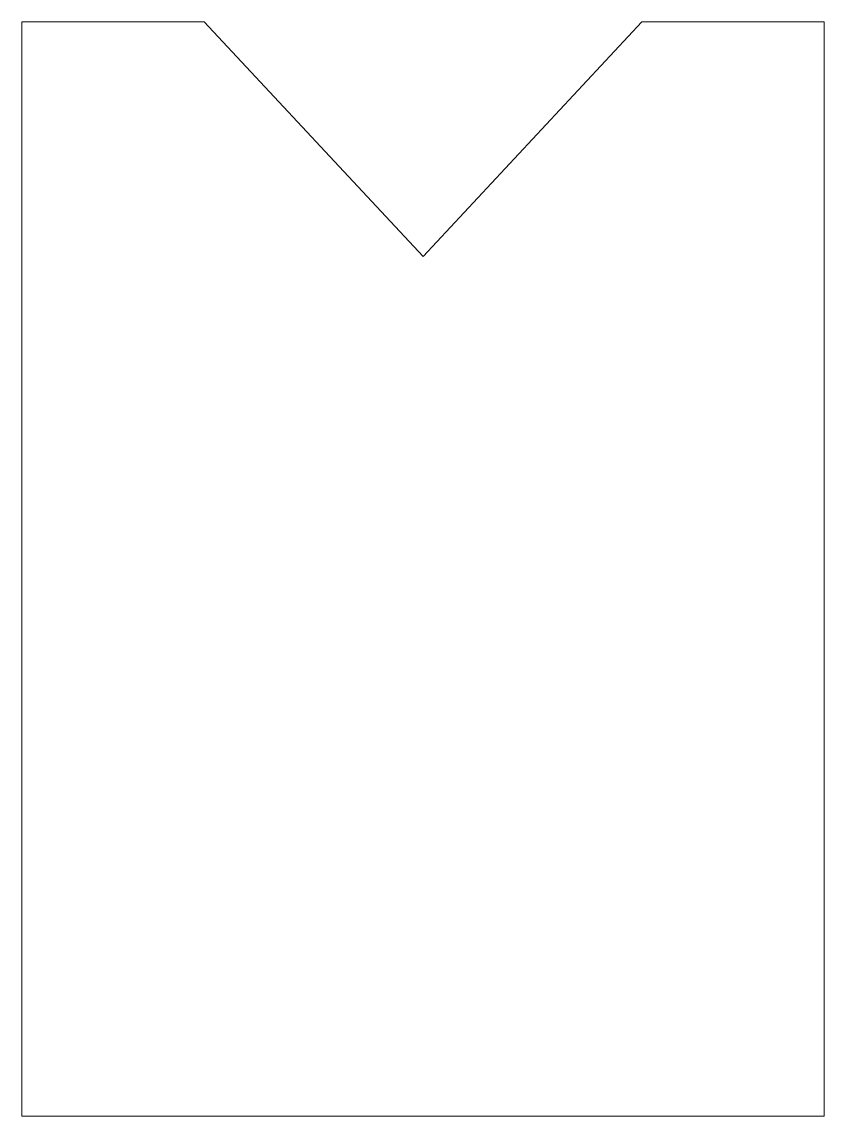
# Model space of a CAD drawing. Header units: millimetres. Extents: x -11 to 11, y -30 to 0.
import ezdxf

# ---------------------------------------------------------------- set-up
doc = ezdxf.new("R2010")
doc.units = ezdxf.units.MM

msp = doc.modelspace()

# ---------------------------------------------------------------- linework, layer by layer
at = {"lineweight": 5}
for p, q in [((-6, 0), (-11, 0)), ((-11, 0), (-11, -30)), ((-6, 0), (0, -6.434)), ((6, 0), (0, -6.434)), ((6, 0), (7.5, 0)), ((6, 0), (11, 0)), ((11, -30), (11, 0)), ((-11, -30), (11, -30))]:
    msp.add_line(p, q, dxfattribs=at)

doc.saveas('drawing.dxf')
